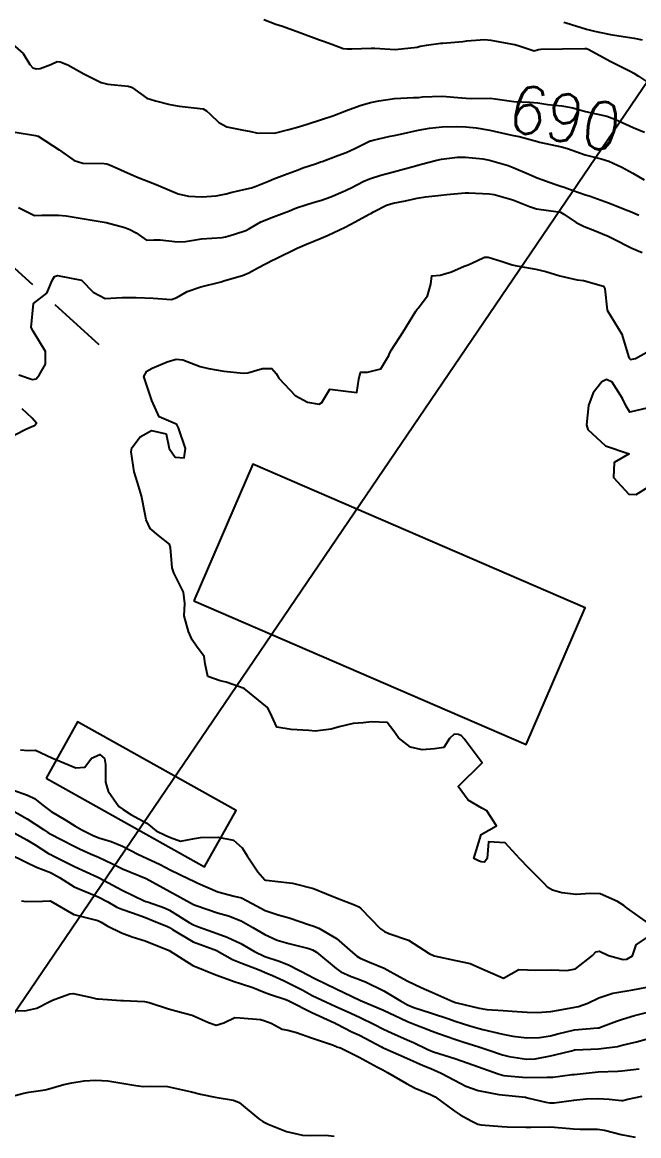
# Model space of a CAD drawing. Header units: metres. Extents: x 298520 to 308411, y 7433745 to 7450750.
# Drawn here: x 301382.2 to 301433.8, y 7442893 to 7442986.2 of the extents above; entities that cross this region are included whole.
import ezdxf
from ezdxf.enums import TextEntityAlignment as Align

# ---------------------------------------------------------------- set-up
doc = ezdxf.new("R2010")
doc.units = ezdxf.units.M
doc.header["$LTSCALE"] = 10
doc.linetypes.add('CONTINUO', pattern=[0])
doc.linetypes.add('DASHED', pattern=[0.75, 0.5, -0.25])
for name, color, linetype in [('Cotas', 45, 'Continuous'), ('Curvas de Nivel 1m', 11, 'Continuous'), ('Curvas de Nivel 5m', 15, 'Continuous'), ('Edificações', 30, 'Continuous'), ('TEXTO', 45, 'Continuous'), ('Vias Secundárias', 230, 'DASHED')]:
    doc.layers.add(name, color=color, linetype=linetype)
doc.styles.add('Style-STANDARD', font='STANDARD.shx')

msp = doc.modelspace()

# ---------------------------------------------------------------- linework, layer by layer
at = {"layer": 'Curvas de Nivel 1m', "flags": 128}
for points, elevation in [([(301402.421, 7442986.395), (301403.427, 7442986.001), (301403.97, 7442985.829), (301405.417, 7442985.308), (301407.074, 7442984.677), (301407.406, 7442984.574), (301408.121, 7442984.329), (301409.045, 7442983.961), (301409.399, 7442983.924), (301409.769, 7442983.936), (301411.4, 7442983.991), (301411.715, 7442983.971), (301413.399, 7442983.87), (301415.238, 7442984.08), (301415.402, 7442984.116), (301415.502, 7442984.139), (301416.036, 7442984.234), (301417.225, 7442984.402), (301417.406, 7442984.413), (301419.062, 7442984.541), (301419.409, 7442984.6), (301420.867, 7442984.72), (301421.41, 7442984.663), (301423.233, 7442984.324), (301423.405, 7442984.292), (301423.877, 7442984.143), (301425.027, 7442983.753), (301425.4, 7442983.863), (301425.61, 7442983.908), (301427.401, 7442983.926), (301429.281, 7442983.951), (301429.402, 7442983.943), (301429.607, 7442983.861), (301431.391, 7442982.896), (301433.134, 7442982.032), (301433.381, 7442981.892), (301433.766, 7442981.636), (301435.362, 7442980.583)], 689), ([(301427.508, 7442986.173), (301427.719, 7442986.096), (301429.425, 7442985.569), (301430.091, 7442985.395), (301431.414, 7442985.131), (301432.485, 7442984.966), (301433.411, 7442984.83), (301434.08, 7442984.691)], 688), ([(301381.622, 7442976.952), (301383.314, 7442976.686), (301383.533, 7442976.618), (301385.296, 7442975.467), (301386.546, 7442974.587), (301387.281, 7442974.369), (301389.059, 7442974.332), (301389.281, 7442974.311), (301389.655, 7442974.171), (301391.272, 7442973.436), (301391.898, 7442973.149), (301393.264, 7442972.635), (301393.599, 7442972.497), (301395.256, 7442971.806), (301396.113, 7442971.612), (301397.254, 7442971.537), (301398.432, 7442971.62), (301399.257, 7442971.797), (301399.758, 7442971.922), (301401.261, 7442972.264), (301401.373, 7442972.297), (301401.696, 7442972.406), (301402.813, 7442972.849), (301403.269, 7442973.037), (301404.37, 7442973.47), (301405.277, 7442973.815), (301405.675, 7442973.96), (301406.817, 7442974.345), (301407.162, 7442974.464), (301407.285, 7442974.507), (301408.615, 7442974.998), (301409.297, 7442975.249), (301410.026, 7442975.579), (301411.312, 7442976.22), (301411.361, 7442976.24), (301411.575, 7442976.287), (301412.977, 7442976.613), (301413.317, 7442976.686), (301413.848, 7442976.792), (301415.322, 7442977.113), (301416.265, 7442977.289), (301417.325, 7442977.393), (301418.554, 7442977.43), (301419.325, 7442977.41), (301420.182, 7442977.323), (301421.322, 7442977.119), (301422.665, 7442976.811), (301423.318, 7442976.685), (301423.77, 7442976.596), (301425.313, 7442976.164), (301425.482, 7442976.118), (301427.308, 7442975.74), (301427.815, 7442975.583), (301429.298, 7442975.063), (301430.632, 7442974.718), (301431.29, 7442974.527), (301432.374, 7442974.039), (301433.278, 7442973.516), (301434.232, 7442972.975)], 691), ([(301381.904, 7442970.64), (301383.233, 7442969.981), (301383.847, 7442970.001), (301385.234, 7442970.009), (301385.875, 7442969.952), (301387.23, 7442969.739), (301388.233, 7442969.56), (301389.226, 7442969.403), (301390.777, 7442968.977), (301391.217, 7442968.82), (301391.749, 7442968.522), (301392.61, 7442967.912), (301393.207, 7442967.933), (301393.752, 7442967.95), (301395.206, 7442967.777), (301395.871, 7442967.809), (301397.209, 7442968.028), (301398.925, 7442968.149), (301399.21, 7442968.183), (301399.398, 7442968.241), (301399.954, 7442968.423), (301400.903, 7442968.727), (301401.218, 7442968.889), (301402.178, 7442969.446), (301403.228, 7442969.863), (301404.553, 7442970.37), (301405.021, 7442970.578), (301405.237, 7442970.659), (301406.533, 7442971.058), (301407.247, 7442971.273), (301408.029, 7442971.551), (301409.259, 7442972.073), (301409.42, 7442972.148), (301409.724, 7442972.305), (301410.737, 7442972.826), (301411.271, 7442973.058), (301412.199, 7442973.355), (301413.277, 7442973.646), (301415.205, 7442974.164), (301415.282, 7442974.182), (301415.326, 7442974.196), (301415.5, 7442974.238), (301416.902, 7442974.611), (301417.29, 7442974.695), (301418.618, 7442974.876), (301419.293, 7442974.874), (301420.749, 7442974.717), (301421.29, 7442974.616), (301422.862, 7442974.154), (301423.281, 7442974), (301424.584, 7442973.439), (301425.273, 7442973.143), (301426.777, 7442972.595), (301427.266, 7442972.449), (301427.534, 7442972.364), (301428.307, 7442972.084), (301429.258, 7442971.751), (301429.731, 7442971.59), (301431.248, 7442971.045), (301432.872, 7442970.4), (301433.236, 7442970.251), (301433.79, 7442970.022)], 692), ([(301381.933, 7442956.637), (301383.067, 7442956.252), (301383.377, 7442956.308), (301383.631, 7442956.614), (301384.162, 7442957.529), (301384.144, 7442958.609), (301383.118, 7442960.311), (301382.965, 7442960.622), (301383.143, 7442962.62), (301384.277, 7442963.484), (301384.726, 7442964.604), (301384.901, 7442964.868), (301385.168, 7442964.952), (301387.163, 7442964.58), (301388.139, 7442963.552), (301389.148, 7442963.036), (301390.567, 7442963.118), (301391.149, 7442963.121), (301391.733, 7442963.105), (301393.149, 7442963.069), (301394.689, 7442962.943), (301395.149, 7442963.109), (301395.999, 7442963.627), (301397.158, 7442964.002), (301398.846, 7442964.435), (301399.086, 7442964.509), (301399.164, 7442964.533), (301400.627, 7442964.959), (301401.175, 7442965.191), (301401.959, 7442965.624), (301403.191, 7442966.261), (301403.281, 7442966.299), (301403.45, 7442966.386), (301405.202, 7442967.247), (301405.976, 7442967.581), (301407.21, 7442968.074), (301407.804, 7442968.331), (301409.22, 7442969.017), (301410.063, 7442969.463), (301411.231, 7442970.081), (301411.366, 7442970.154), (301411.589, 7442970.286), (301412.67, 7442970.847), (301413.244, 7442971.013), (301414.28, 7442971.222), (301415.251, 7442971.429), (301415.952, 7442971.533), (301417.255, 7442971.696), (301417.717, 7442971.752), (301419.258, 7442971.879), (301419.565, 7442971.88), (301421.257, 7442971.793), (301421.689, 7442971.734), (301423.25, 7442971.287), (301424.632, 7442970.739), (301425.239, 7442970.552), (301427.039, 7442970.298), (301427.235, 7442970.248), (301427.511, 7442970.096), (301428.553, 7442969.407), (301429.223, 7442969.061), (301429.933, 7442968.782), (301431.215, 7442968.246), (301431.627, 7442968.046), (301433.205, 7442967.258), (301434.06, 7442966.875)], 693), ([(301434.531, 7442910.792), (301432.816, 7442912.027), (301432.545, 7442912.232), (301432.016, 7442912.568), (301430.554, 7442913.205), (301429.721, 7442913.229), (301428.554, 7442913.145), (301427.344, 7442913.303), (301426.557, 7442913.519), (301426.191, 7442913.738), (301425.848, 7442914.111), (301424.581, 7442915.366), (301423.841, 7442916.138), (301422.606, 7442917.483), (301421.208, 7442917.563), (301421.091, 7442916.165), (301420.88, 7442915.875), (301420.59, 7442915.903), (301420.38, 7442915.963), (301419.995, 7442916.179), (301420.613, 7442918.17), (301421.875, 7442918.906), (301421.074, 7442920.166), (301420.645, 7442920.393), (301419.514, 7442921.049), (301418.663, 7442922.2), (301420.683, 7442924.17), (301419.169, 7442926.193), (301418.942, 7442926.423), (301418.716, 7442926.541), (301418.346, 7442926.575), (301417.958, 7442926.208), (301417.466, 7442925.448), (301416.7, 7442925.338), (301415.653, 7442925.276), (301414.702, 7442925.495), (301413.672, 7442926.256), (301413.281, 7442926.824), (301412.726, 7442927.547), (301411.413, 7442927.597), (301410.725, 7442927.52), (301409.89, 7442927.468), (301408.722, 7442927.19), (301408.05, 7442926.996), (301406.718, 7442926.831), (301406.188, 7442926.876), (301404.719, 7442926.954), (301403.503, 7442927.16), (301402.954, 7442928.387), (301402.739, 7442928.82), (301400.763, 7442930.41), (301399.266, 7442930.931), (301398.769, 7442931.026), (301397.726, 7442931.4), (301397.514, 7442932.449), (301397.424, 7442933.085), (301396.798, 7442933.949), (301396.427, 7442934.464), (301396.103, 7442935.178), (301395.766, 7442936.471), (301395.803, 7442937.511), (301395.697, 7442938.472), (301394.877, 7442940.075), (301394.751, 7442940.482), (301394.616, 7442942.201), (301394.525, 7442942.486), (301393.612, 7442943.202), (301392.916, 7442943.778), (301392.585, 7442944.513), (301392.481, 7442944.963), (301392.198, 7442946.518), (301391.847, 7442947.638), (301391.564, 7442948.524), (301391.31, 7442950.216), (301391.366, 7442950.526), (301392.073, 7442951.459), (301393.018, 7442951.993), (301394.237, 7442951.714), (301394.498, 7442950.488), (301394.992, 7442949.759), (301395.767, 7442949.696), (301395.876, 7442950.471), (301395.277, 7442952.221), (301395.145, 7442952.479), (301395.024, 7442952.55), (301393.656, 7442953.127), (301393.043, 7442954.51), (301392.383, 7442956.517), (301392.633, 7442956.959), (301393.08, 7442957.21), (301394.324, 7442957.73), (301395.088, 7442957.969), (301395.653, 7442957.908), (301397.082, 7442957.346), (301397.795, 7442957.164), (301399.078, 7442956.947), (301400.709, 7442956.782), (301401.077, 7442956.811), (301402.298, 7442957.18), (301403.081, 7442957.182), (301403.448, 7442956.755), (301403.686, 7442956.381), (301405.051, 7442954.919), (301406.061, 7442954.35), (301407.042, 7442954.205), (301407.273, 7442954.337), (301407.94, 7442955.446), (301409.058, 7442955.321), (301410.199, 7442955.155), (301410.37, 7442956.297), (301410.508, 7442956.866), (301411.079, 7442956.867), (301412.205, 7442957.156), (301412.864, 7442958.272), (301412.937, 7442958.43), (301413.1, 7442958.732), (301414.064, 7442960.256), (301415.139, 7442961.978), (301415.244, 7442962.136), (301415.325, 7442962.238), (301416.112, 7442963.272), (301416.388, 7442964.228), (301416.475, 7442964.925), (301417.174, 7442964.981), (301418.114, 7442965.271), (301419.186, 7442965.751), (301419.512, 7442965.862), (301420.234, 7442966.18), (301420.876, 7442966.494), (301421.196, 7442966.504), (301422.281, 7442966.159), (301423.189, 7442965.858), (301423.576, 7442965.756), (301425.183, 7442965.481), (301426.003, 7442965.289), (301427.175, 7442964.934), (301428.646, 7442964.61), (301429.17, 7442964.53), (301430.831, 7442964.055), (301430.941, 7442963.833), (301431.143, 7442962.05), (301432.36, 7442960.038), (301432.931, 7442958.195), (301432.981, 7442958.031), (301433.092, 7442957.918), (301433.499, 7442958.024), (301435.102, 7442958.901)], 694), ([(301435.043, 7442954), (301433.038, 7442953.529), (301432.732, 7442954.033), (301432.42, 7442954.669), (301431.558, 7442956.045), (301431.075, 7442956.261), (301430.697, 7442956.056), (301429.972, 7442955.153), (301429.569, 7442954.072), (301429.412, 7442952.459), (301429.528, 7442952.072), (301431.003, 7442950.707), (301432.993, 7442950.03), (301431.714, 7442949.314), (301431.664, 7442948.043), (301432.959, 7442946.656), (301433.573, 7442946.635), (301434.968, 7442947.494)], 694), ([(301381.01, 7442951.325), (301382.462, 7442952.073), (301383.02, 7442952.313), (301383.227, 7442952.412), (301383.4, 7442952.616), (301383.027, 7442953.022), (301382.204, 7442953.802)], 693), ([(301382.075, 7442925.26), (301382.699, 7442925.201), (301383.321, 7442925.243), (301384.693, 7442924.6), (301386.68, 7442923.747), (301387.432, 7442923.819), (301387.993, 7442924.561), (301388.696, 7442924.887), (301389.086, 7442924.546), (301389.185, 7442924.045), (301389.165, 7442922.545), (301389.384, 7442921.814), (301390.287, 7442920.534), (301390.639, 7442920.261), (301391.292, 7442919.865), (301392.622, 7442919.133), (301393.404, 7442918.498), (301394.218, 7442918.095), (301394.607, 7442917.922), (301395.445, 7442917.632), (301396.607, 7442917.835), (301397.127, 7442917.935), (301398.608, 7442917.948), (301399.882, 7442917.698), (301400.599, 7442917.061), (301401.011, 7442916.406), (301401.913, 7442915.063), (301402.511, 7442914.391), (301402.572, 7442914.358), (301402.613, 7442914.349), (301404.57, 7442914.14), (301404.825, 7442914.102), (301406.563, 7442913.656), (301407.662, 7442913.223), (301408.551, 7442912.847), (301410.017, 7442912.298), (301410.366, 7442912.118), (301410.54, 7442911.981), (301412.18, 7442910.273), (301412.52, 7442910.053), (301412.89, 7442909.894), (301414.509, 7442909.327), (301416.244, 7442908.224), (301416.411, 7442908.14), (301416.492, 7442908.107), (301416.674, 7442908.036), (301418.487, 7442907.624), (301419.681, 7442907.378), (301420.482, 7442907.031), (301422.473, 7442906.15), (301423.74, 7442906.878), (301424.48, 7442906.854), (301425.179, 7442906.818), (301426.48, 7442906.844), (301427.768, 7442906.799), (301428.482, 7442906.939), (301429.92, 7442908.059), (301430.205, 7442908.347), (301430.498, 7442908.418), (301431.257, 7442908.042), (301432.49, 7442907.729), (301432.774, 7442907.743), (301433.274, 7442908.022), (301433.582, 7442908.944), (301434.517, 7442909.586)], 694), ([(301380.748, 7442920.542), (301382.626, 7442919.483), (301383.976, 7442918.61), (301384.358, 7442918.352), (301384.609, 7442918.203), (301385.409, 7442917.788), (301386.599, 7442917.18), (301387.008, 7442916.984), (301387.921, 7442916.567), (301388.59, 7442916.279), (301389.759, 7442915.717), (301390.581, 7442915.296), (301392.573, 7442914.51), (301394.557, 7442913.422), (301396.296, 7442912.462), (301396.542, 7442912.333), (301396.757, 7442912.241), (301398.535, 7442911.636), (301399.475, 7442911.369), (301400.528, 7442910.966), (301401.504, 7442910.4), (301402.514, 7442909.798), (301403.542, 7442909.34), (301404.503, 7442909.055), (301406.192, 7442908.648), (301406.496, 7442908.537), (301406.819, 7442908.337), (301408.479, 7442906.961), (301408.855, 7442906.693), (301409.715, 7442906.301), (301410.28, 7442906.102), (301410.47, 7442906.025), (301410.915, 7442905.839), (301412.461, 7442905.098), (301413.855, 7442904.256), (301414.448, 7442903.925), (301414.973, 7442903.715), (301416.438, 7442903.235), (301417.89, 7442902.746), (301418.428, 7442902.568), (301419.66, 7442902.181), (301420.244, 7442901.996), (301420.421, 7442901.942), (301420.737, 7442901.849), (301422.416, 7442901.47), (301423.251, 7442901.305), (301424.413, 7442901.163), (301425.487, 7442901.187), (301426.415, 7442901.337), (301427.017, 7442901.494), (301428.42, 7442901.82), (301430.363, 7442901.992), (301430.422, 7442901.995), (301430.468, 7442902.004), (301430.597, 7442902.048), (301431.918, 7442902.548), (301432.433, 7442902.726), (301433.43, 7442903.028), (301434.442, 7442903.273)], 696), ([(301380.923, 7442918.647), (301382.604, 7442917.726), (301383.289, 7442917.309), (301384.414, 7442916.603), (301384.527, 7442916.536), (301384.592, 7442916.505), (301384.788, 7442916.401), (301386.582, 7442915.504), (301388.517, 7442914.617), (301388.573, 7442914.592), (301388.595, 7442914.581), (301388.629, 7442914.559), (301390.558, 7442913.532), (301392.421, 7442912.635), (301392.544, 7442912.584), (301392.761, 7442912.507), (301394.106, 7442912.054), (301394.537, 7442911.854), (301396.17, 7442910.82), (301396.525, 7442910.621), (301396.939, 7442910.456), (301398.515, 7442909.905), (301399.352, 7442909.586), (301400.503, 7442909.051), (301401.624, 7442908.399), (301402.489, 7442907.983), (301403.694, 7442907.581), (301404.482, 7442907.261), (301406.268, 7442906.342), (301406.472, 7442906.234), (301406.683, 7442906.125), (301408.462, 7442905.262), (301409.114, 7442904.965), (301410.453, 7442904.309), (301410.501, 7442904.29), (301412.441, 7442903.484), (301413.908, 7442902.778), (301414.427, 7442902.526), (301415.147, 7442902.239), (301416.08, 7442901.885), (301416.418, 7442901.755), (301417.128, 7442901.5), (301418.411, 7442901.052), (301419.059, 7442900.839), (301420.405, 7442900.417), (301421.154, 7442900.162), (301422.397, 7442899.741), (301422.936, 7442899.604), (301424.392, 7442899.386), (301425.107, 7442899.405), (301426.396, 7442899.652), (301426.761, 7442899.733), (301428.146, 7442900.083), (301428.349, 7442900.135), (301428.404, 7442900.145), (301428.477, 7442900.152), (301430.405, 7442900.229), (301431.993, 7442900.448), (301432.408, 7442900.536), (301433.601, 7442900.828), (301434.413, 7442901.045)], 697), ([(301380.954, 7442916.646), (301382.585, 7442915.832), (301383.41, 7442915.447), (301384.577, 7442914.99), (301385.328, 7442914.592), (301386.561, 7442913.808), (301387.892, 7442913.228), (301388.549, 7442912.963), (301389.361, 7442912.548), (301390.111, 7442912.109), (301390.537, 7442911.918), (301391.423, 7442911.632), (301392.53, 7442911.227), (301393.046, 7442911.021), (301394.356, 7442910.483), (301394.522, 7442910.397), (301394.77, 7442910.227), (301396.504, 7442909.185), (301398.476, 7442908.458), (301398.493, 7442908.453), (301398.518, 7442908.44), (301399.792, 7442907.727), (301400.483, 7442907.436), (301402.017, 7442906.855), (301402.476, 7442906.662), (301402.67, 7442906.583), (301403.148, 7442906.38), (301404.06, 7442905.957), (301404.467, 7442905.769), (301405.668, 7442905.141), (301406.457, 7442904.715), (301407.234, 7442904.332), (301408.445, 7442903.775), (301409.389, 7442903.356), (301410.432, 7442902.88), (301411.667, 7442902.278), (301412.419, 7442901.9), (301413.105, 7442901.574), (301414.41, 7442900.999), (301414.934, 7442900.768), (301416.072, 7442900.225), (301416.401, 7442900.079), (301416.622, 7442899.996), (301418.391, 7442899.433), (301419.527, 7442899.041), (301420.381, 7442898.736), (301422.025, 7442898.153), (301422.372, 7442898.044), (301422.504, 7442898.016), (301424.37, 7442897.847), (301426.127, 7442897.86), (301426.371, 7442897.862), (301426.596, 7442897.872), (301428.213, 7442898.082), (301428.356, 7442898.097), (301428.373, 7442898.102), (301430.133, 7442898.297), (301430.377, 7442898.312), (301432.034, 7442898.377), (301432.379, 7442898.403), (301433.819, 7442898.578)], 698), ([(301382.148, 7442912.634), (301382.542, 7442912.565), (301383.901, 7442912.61), (301384.503, 7442912.641), (301384.543, 7442912.627), (301384.587, 7442912.6), (301386.532, 7442911.488), (301387.96, 7442911.134), (301388.527, 7442910.972), (301388.803, 7442910.834), (301389.32, 7442910.548), (301390.514, 7442909.95), (301391.415, 7442909.616), (301392.504, 7442909.272), (301394.493, 7442908.48), (301396.48, 7442907.208), (301398.396, 7442906.441), (301398.473, 7442906.414), (301399.923, 7442905.874), (301400.466, 7442905.698), (301401.5, 7442905.362), (301402.459, 7442904.982), (301402.89, 7442904.816), (301404.257, 7442904.363), (301404.452, 7442904.296), (301404.572, 7442904.238), (301406.437, 7442903.28), (301408.324, 7442902.421), (301408.424, 7442902.376), (301408.54, 7442902.318), (301409.786, 7442901.669), (301410.414, 7442901.379), (301412.27, 7442900.405), (301412.404, 7442900.335), (301412.545, 7442900.269), (301414.391, 7442899.457), (301415.752, 7442898.86), (301416.379, 7442898.594), (301417.253, 7442898.211), (301418.367, 7442897.627), (301419.304, 7442897.127), (301420.359, 7442896.744), (301422.089, 7442896.419), (301422.355, 7442896.388), (301424.299, 7442896.185), (301424.353, 7442896.181), (301424.401, 7442896.177), (301424.602, 7442896.126), (301426.011, 7442895.766), (301426.349, 7442895.723), (301426.712, 7442895.733), (301428.352, 7442895.956), (301429.379, 7442896.065), (301430.353, 7442896.097), (301431.303, 7442896.041), (301432.352, 7442895.923), (301432.454, 7442895.927), (301432.864, 7442896.025), (301434.073, 7442896.295)], 699), ([(301380.849, 7442896.144), (301382.352, 7442896.543), (301382.755, 7442896.624), (301384.135, 7442896.825), (301384.357, 7442896.874), (301385.7, 7442897.249), (301386.365, 7442897.399), (301387.379, 7442897.558), (301388.369, 7442897.613), (301389.359, 7442897.554), (301390.366, 7442897.408), (301391.713, 7442897.166), (301392.359, 7442897.09), (301392.971, 7442897.113), (301394.359, 7442897.094), (301396.108, 7442896.71), (301396.355, 7442896.637), (301397.124, 7442896.452), (301398.35, 7442896.194), (301399.882, 7442895.951), (301400.346, 7442895.745), (301402.008, 7442894.393), (301402.329, 7442894.161), (301402.782, 7442893.929), (301404.317, 7442893.333), (301405.642, 7442893.021), (301406.313, 7442892.995), (301407.611, 7442893.03), (301408.312, 7442892.929)], 701)]:
    msp.add_lwpolyline(points, dxfattribs=dict(at, elevation=elevation))
at = {"layer": 'Curvas de Nivel 5m', "flags": 128}
for points, elevation in [([(301381.4, 7442984.331), (301382.296, 7442983.54), (301382.85, 7442982.628), (301383.103, 7442982.347), (301383.379, 7442982.261), (301383.714, 7442982.282), (301384.61, 7442982.608), (301385.127, 7442982.862), (301385.385, 7442982.848), (301386.027, 7442982.594), (301387.372, 7442981.845), (301388.8, 7442981.12), (301389.359, 7442980.968), (301391.072, 7442980.818), (301391.356, 7442980.713), (301391.62, 7442980.526), (301392.634, 7442979.799), (301393.344, 7442979.571), (301394.546, 7442979.283), (301395.339, 7442979.118), (301396.832, 7442978.971), (301397.337, 7442978.895), (301397.632, 7442978.752), (301397.941, 7442978.451), (301398.651, 7442977.765), (301399.323, 7442977.401), (301400.581, 7442977.156), (301401.319, 7442977.01), (301401.818, 7442976.903), (301403.318, 7442976.876), (301404.516, 7442977.173), (301405.323, 7442977.403), (301406.057, 7442977.621), (301407.33, 7442978.035), (301408.19, 7442978.327), (301409.337, 7442978.767), (301410.467, 7442979.174), (301411.344, 7442979.429), (301412.042, 7442979.587), (301413.348, 7442979.769), (301414.948, 7442979.845), (301415.349, 7442979.868), (301415.684, 7442979.902), (301417.35, 7442979.967), (301418.982, 7442979.828), (301419.349, 7442979.79), (301419.759, 7442979.776), (301421.349, 7442979.79), (301421.762, 7442979.753), (301423.347, 7442979.534), (301424.674, 7442979.458), (301425.346, 7442979.398), (301426.174, 7442979.283), (301427.344, 7442979.171), (301428.258, 7442979.002), (301429.339, 7442978.683), (301431.106, 7442978.281), (301431.335, 7442978.218), (301431.774, 7442978.046), (301433.326, 7442977.359), (301434.254, 7442976.948)], 690), ([(301381.382, 7442921.916), (301382.651, 7442921.473), (301383.223, 7442921.196), (301383.964, 7442920.61), (301384.636, 7442920.115), (301385.844, 7442919.369), (301386.618, 7442918.905), (301387.199, 7442918.571), (301388.142, 7442918.09), (301388.606, 7442917.911), (301389.643, 7442917.584), (301390.6, 7442917.197), (301391.947, 7442916.516), (301392.59, 7442916.212), (301393.755, 7442915.663), (301394.58, 7442915.227), (301396.15, 7442914.464), (301396.57, 7442914.279), (301396.91, 7442914.114), (301398.557, 7442913.376), (301399.94, 7442913.031), (301400.55, 7442912.871), (301401.454, 7442912.401), (301402.537, 7442911.816), (301403.612, 7442911.452), (301404.531, 7442911.194), (301406.243, 7442910.626), (301406.525, 7442910.53), (301407.033, 7442910.335), (301408.51, 7442909.483), (301409.842, 7442908.3), (301410.189, 7442907.994), (301410.488, 7442907.823), (301411.266, 7442907.502), (301412.48, 7442906.984), (301413.807, 7442906.257), (301414.469, 7442905.893), (301415.595, 7442905.364), (301416.46, 7442904.972), (301418.224, 7442904.202), (301418.452, 7442904.123), (301418.558, 7442904.091), (301420.445, 7442903.644), (301421.062, 7442903.546), (301422.442, 7442903.44), (301423.203, 7442903.381), (301424.44, 7442903.301), (301425.274, 7442903.284), (301426.442, 7442903.363), (301427.059, 7442903.479), (301428.448, 7442903.725), (301428.743, 7442903.781), (301429.532, 7442904.064), (301430.457, 7442904.497), (301431.605, 7442904.895), (301432.463, 7442905.051), (301433.301, 7442905.185), (301434.467, 7442905.394)], 695), ([(301381.611, 7442903.463), (301382.435, 7442903.419), (301383.422, 7442903.632), (301384.446, 7442904.166), (301384.729, 7442904.316), (301385.486, 7442904.59), (301386.202, 7442904.836), (301386.456, 7442904.88), (301387.883, 7442904.566), (301388.451, 7442904.436), (301388.589, 7442904.42), (301390.449, 7442904.297), (301390.687, 7442904.29), (301392.448, 7442904.204), (301392.819, 7442904.133), (301394.44, 7442903.591), (301395.658, 7442903.244), (301396.432, 7442903.048), (301397.781, 7442902.446), (301398.421, 7442902.226), (301399.06, 7442902.43), (301399.995, 7442902.851), (301400.429, 7442902.824), (301402.134, 7442902.686), (301402.426, 7442902.627), (301403.032, 7442902.381), (301403.943, 7442901.892), (301404.417, 7442901.795), (301405.151, 7442901.617), (301406.411, 7442901.149), (301408.157, 7442900.57), (301408.404, 7442900.454), (301408.503, 7442900.417), (301408.83, 7442900.314), (301410.392, 7442899.551), (301411.935, 7442898.719), (301412.376, 7442898.475), (301412.773, 7442898.266), (301414.364, 7442897.348), (301415.067, 7442896.947), (301416.355, 7442896.429), (301416.758, 7442896.216), (301418.341, 7442895.042), (301418.857, 7442894.711), (301419.822, 7442894.178), (301420.33, 7442893.951), (301420.607, 7442893.889), (301422.327, 7442893.736), (301422.767, 7442893.705), (301424.326, 7442893.694), (301424.751, 7442893.699), (301426.327, 7442893.712), (301426.724, 7442893.699), (301428.325, 7442893.54), (301428.886, 7442893.513), (301430.325, 7442893.53), (301430.928, 7442893.44), (301432.319, 7442893.079), (301433.48, 7442892.854)], 700)]:
    msp.add_lwpolyline(points, dxfattribs=dict(at, elevation=elevation))
at = {"layer": 'Edificações'}
for points in [[(301396.57, 7442937.733), (301424.372, 7442925.714), (301429.313, 7442937.143), (301401.511, 7442949.162)], [(301384.208, 7442922.891), (301397.457, 7442915.479), (301400.091, 7442920.187), (301386.841, 7442927.599)]]:
    msp.add_lwpolyline(points, close=True, dxfattribs=at)
at = {"layer": 'TEXTO', "linetype": 'CONTINUO'}
msp.add_polyline3d([(301369.098, 7442884.952, 0), (301484.836, 7443055.306, 0)], dxfattribs=at)
at = {"layer": 'Vias Secundárias'}
for points in [[(301373.869, 7443039.602, -0.011717), (301384.758, 7443022.329, 0.087036), (301386.802, 7443019.963, -0.037378), (301389.42, 7443017.479, 0.032423), (301403.727, 7443003.631, 0.069596), (301407.161, 7443001.453, -0.044728), (301412.648, 7442998.343, 0.076392), (301431.758, 7442989.05, -0.039914), (301436.847, 7442987.017), (301451.126, 7442979.999), (301465.55, 7442973.319, 0), (301478.59, 7442967.28, -0.011668), (301490.888, 7442961.232, -0.029798), (301496.074, 7442958.124, 0.064155), (301508.577, 7442951.751, -0.051766), (301521.226, 7442945.692, -0.030609)], [(301365.926, 7443051.31), (301361.641, 7443047.164, -0.054813), (301358.724, 7443044.902, 0.006609), (301351.862, 7443040.571, 0.016229), (301345.72, 7443036.289, 0.014749), (301342.252, 7443033.537, 0.144172), (301337.722, 7443026.684, 0.107288), (301337.126, 7443019.615, 0.052574), (301339.053, 7443011.558, 0.109332), (301341.355, 7443007.868), (301346.132, 7443001.334), (301362.672, 7442982.652), (301388.832, 7442958.987)]]:
    msp.add_lwpolyline(points, format="xyb", dxfattribs=at)

# ---------------------------------------------------------------- texts
at = {"layer": 'Cotas', "style": 'Style-STANDARD'}
msp.add_text('690', height=4, rotation=348.12214, dxfattribs=at).set_placement((301427.623, 7442978.146, 690), align=Align.MIDDLE_CENTER)

doc.saveas('drawing.dxf')
